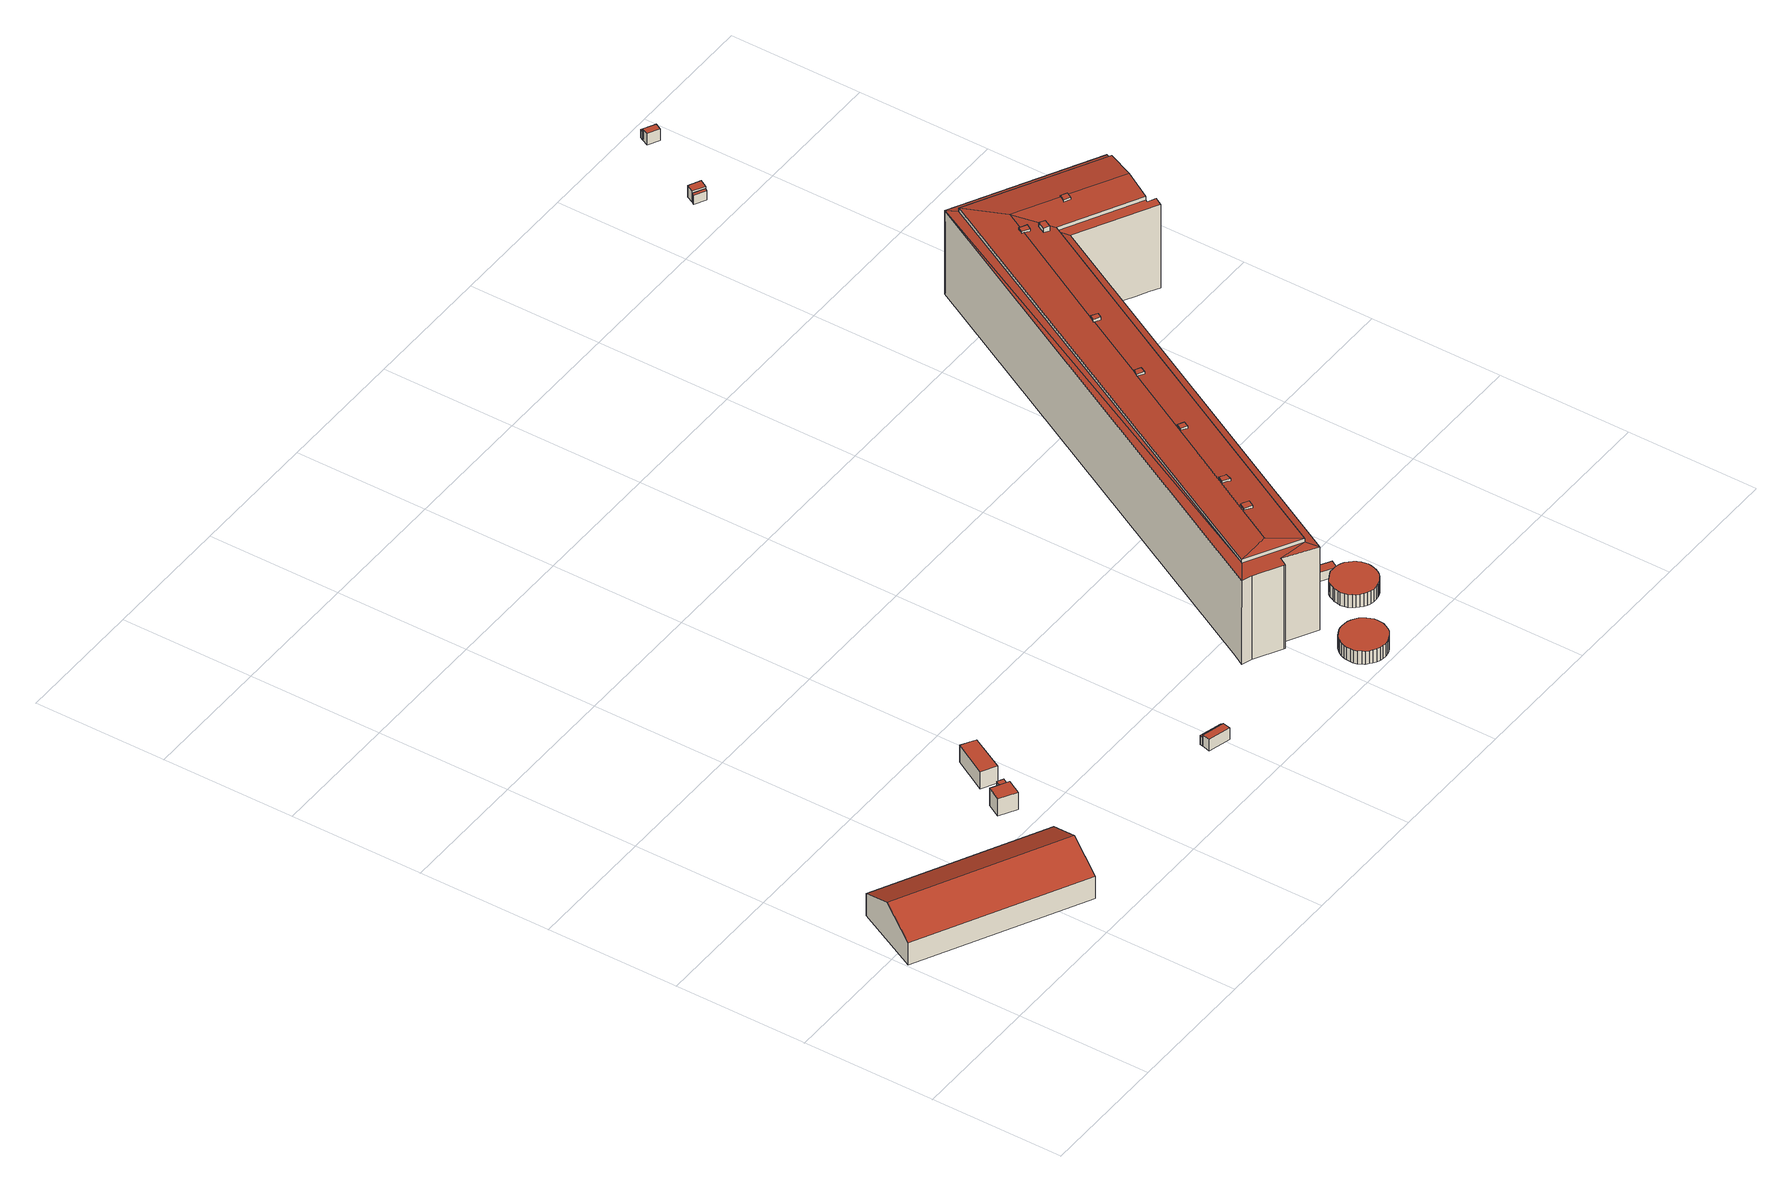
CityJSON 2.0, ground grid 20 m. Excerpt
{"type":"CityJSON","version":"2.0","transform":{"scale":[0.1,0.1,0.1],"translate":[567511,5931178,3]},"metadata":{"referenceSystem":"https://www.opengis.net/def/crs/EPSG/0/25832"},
"CityObjects":{
"building1":{"type":"Building","attributes":{"Grundfläche 2D":"310.806690","Grundhöhe NN":"3.597"},"geometry":[{"type":"Solid","lod":"3","boundaries":[[[[0,1,2,3]],[[4,1,0,5]],[[3,2,6,7]],[[5,0,3,7,8]],[[4,5,8,9]],[[6,2,1,4,9]],[[8,7,6,9]]]],"semantics":{"surfaces":[{"type":"RoofSurface"},{"type":"WallSurface"},{"type":"GroundSurface"}],"values":[[0,0,1,1,1,1,2]]}}]},
"building2":{"type":"Building","attributes":{"Grundfläche 2D":"7.136805","Grundhöhe NN":"3.386"},"geometry":[{"type":"Solid","lod":"3","boundaries":[[[[10,11,12,13]],[[14,15,13,12]],[[15,16,10,13]],[[16,17,11,10]],[[17,14,12,11]],[[17,16,15,14]]]],"semantics":{"surfaces":[{"type":"RoofSurface"},{"type":"WallSurface"},{"type":"GroundSurface"}],"values":[[0,1,1,1,1,2]]}}]},
"building3":{"type":"Building","attributes":{"Grundfläche 2D":"1.218827","Grundhöhe NN":"3.594"},"geometry":[{"type":"Solid","lod":"3","boundaries":[[[[18,19,20,21]],[[22,23,21,20]],[[23,24,18,21]],[[24,25,19,18]],[[25,22,20,19]],[[25,24,23,22]]]],"semantics":{"surfaces":[{"type":"RoofSurface"},{"type":"WallSurface"},{"type":"GroundSurface"}],"values":[[0,1,1,1,1,2]]}}]},
"building4":{"type":"Building","attributes":{"Grundfläche 2D":"14.796670","Grundhöhe NN":"3.386"},"geometry":[{"type":"Solid","lod":"3","boundaries":[[[[26,27,28,29]],[[30,31,29,28]],[[31,32,26,29]],[[32,33,27,26]],[[33,30,28,27]],[[33,32,31,30]]]],"semantics":{"surfaces":[{"type":"RoofSurface"},{"type":"WallSurface"},{"type":"GroundSurface"}],"values":[[0,1,1,1,1,2]]}}]},
"building5":{"type":"Building","attributes":{"Grundfläche 2D":"4.404258","Grundhöhe NN":"4.590"},"geometry":[{"type":"Solid","lod":"3","boundaries":[[[[34,35,36,37]],[[38,39,37,36]],[[39,40,34,37]],[[40,41,35,34]],[[41,38,36,35]],[[41,40,39,38]]]],"semantics":{"surfaces":[{"type":"RoofSurface"},{"type":"WallSurface"},{"type":"GroundSurface"}],"values":[[0,1,1,1,1,2]]}}]},
"building6":{"type":"Building","attributes":{"Grundfläche 2D":"1.651427","Grundhöhe NN":"4.585"},"geometry":[{"type":"Solid","lod":"3","boundaries":[[[[42,43,44,45]],[[38,41,45,44]],[[41,46,42,45]],[[46,47,43,42]],[[47,38,44,43]],[[47,46,41,38]]]],"semantics":{"surfaces":[{"type":"RoofSurface"},{"type":"WallSurface"},{"type":"GroundSurface"}],"values":[[0,1,1,1,1,2]]}}]},
"building7":{"type":"Building","attributes":{"Grundfläche 2D":"34.656915","Grundhöhe NN":"4.284"},"geometry":[{"type":"Solid","lod":"3","boundaries":[[[[48,49,50,51,52,53,54,55,56,57,58,59,60,61,62,63,64,65,66,67,68,69,70,71,72,73,74,75,76,77,78,79,80,81,82,83,84,85,86,87]],[[88,89,53,52]],[[90,88,52,51]],[[91,92,49,48]],[[92,93,50,49]],[[93,90,51,50]],[[89,94,54,53]],[[94,95,55,54]],[[95,96,56,55]],[[96,97,57,56]],[[97,98,58,57]],[[98,99,59,58]],[[99,100,60,59]],[[100,101,61,60]],[[101,102,62,61]],[[102,103,63,62]],[[103,104,64,63]],[[104,105,65,64]],[[105,106,66,65]],[[106,107,67,66]],[[107,108,68,67]],[[108,109,69,68]],[[109,110,70,69]],[[110,111,71,70]],[[111,112,72,71]],[[112,113,73,72]],[[113,114,74,73]],[[114,115,75,74]],[[115,116,76,75]],[[116,117,77,76]],[[117,118,78,77]],[[118,119,79,78]],[[119,120,80,79]],[[120,121,81,80]],[[121,122,82,81]],[[122,123,83,82]],[[123,124,84,83]],[[124,125,85,84]],[[125,126,86,85]],[[126,127,87,86]],[[127,91,48,87]],[[125,124,123,122,121,120,119,118,117,116,115,114,113,112,111,110,109,108,107,106,105,104,103,102,101,100,99,98,97,96,95,94,89,88,90,93,92,91,127,126]]]],"semantics":{"surfaces":[{"type":"RoofSurface"},{"type":"WallSurface"},{"type":"GroundSurface"}],"values":[[0,1,1,1,1,1,1,1,1,1,1,1,1,1,1,1,1,1,1,1,1,1,1,1,1,1,1,1,1,1,1,1,1,1,1,1,1,1,1,1,1,2]]}}]},
"building8":{"type":"Building","attributes":{"Grundfläche 2D":"34.272764","Grundhöhe NN":"4.291"},"geometry":[{"type":"Solid","lod":"3","boundaries":[[[[128,129,130,131,132,133,134,135,136,137,138,139,140,141,142,143,144,145,146,147,148,149,150,151,152,153,154,155,156,157,158,159,160,161,162,163,164,165,166,167]],[[168,169,132,131]],[[169,170,133,132]],[[171,168,131,130]],[[172,173,129,128]],[[173,171,130,129]],[[170,174,134,133]],[[174,175,135,134]],[[175,176,136,135]],[[176,177,137,136]],[[177,178,138,137]],[[178,179,139,138]],[[179,180,140,139]],[[180,181,141,140]],[[181,182,142,141]],[[182,183,143,142]],[[183,184,144,143]],[[184,185,145,144]],[[185,186,146,145]],[[186,187,147,146]],[[187,188,148,147]],[[188,189,149,148]],[[189,190,150,149]],[[190,191,151,150]],[[191,192,152,151]],[[192,193,153,152]],[[193,194,154,153]],[[194,195,155,154]],[[195,196,156,155]],[[196,197,157,156]],[[197,198,158,157]],[[198,199,159,158]],[[199,200,160,159]],[[200,201,161,160]],[[201,202,162,161]],[[202,203,163,162]],[[203,204,164,163]],[[204,205,165,164]],[[205,206,166,165]],[[206,207,167,166]],[[207,172,128,167]],[[205,204,203,202,201,200,199,198,197,196,195,194,193,192,191,190,189,188,187,186,185,184,183,182,181,180,179,178,177,176,175,174,170,169,168,171,173,172,207,206]]]],"semantics":{"surfaces":[{"type":"RoofSurface"},{"type":"WallSurface"},{"type":"GroundSurface"}],"values":[[0,1,1,1,1,1,1,1,1,1,1,1,1,1,1,1,1,1,1,1,1,1,1,1,1,1,1,1,1,1,1,1,1,1,1,1,1,1,1,1,1,2]]}}]},
"building9":{"type":"Building","attributes":{"Grundfläche 2D":"4.071245","Grundhöhe NN":"4.291"},"geometry":[{"type":"Solid","lod":"3","boundaries":[[[[208,209,210,211]],[[212,213,211,210]],[[213,214,208,211]],[[214,215,209,208]],[[215,212,210,209]],[[215,214,213,212]]]],"semantics":{"surfaces":[{"type":"RoofSurface"},{"type":"WallSurface"},{"type":"GroundSurface"}],"values":[[0,1,1,1,1,2]]}}]},
"building10":{"type":"Building","attributes":{"Grundfläche 2D":"12.657387","Grundhöhe NN":"4.438"},"geometry":[{"type":"Solid","lod":"3","boundaries":[[[[216,217,218,219]],[[220,216,219,221]],[[221,219,218,222,223]],[[220,221,223,224]],[[217,216,220,224,225]],[[218,217,225,222]],[[223,222,225,224]]]],"semantics":{"surfaces":[{"type":"RoofSurface"},{"type":"WallSurface"},{"type":"GroundSurface"}],"values":[[0,0,1,1,1,1,2]]}}]},
"building11":{"type":"Building","attributes":{"Grundfläche 2D":"1080.706426","Grundhöhe NN":"4.355"},"children":["building11-1","building11-2","building11-3","building11-4","building11-5","building11-6","building11-7","building11-8"],"geometry":[{"type":"MultiSurface","lod":"3","boundaries":[[[226,227,228,229,230,231]],[[226,231,230,232,233,227]],[[234,235,236,237,238,239,227,233,240,241]],[[242,241,240]],[[239,238,237,236,235,234,241,242,228,227]],[[243,244,245,246]],[[247,243,248]],[[244,243,247]],[[249,250,251,247,248,252,253]],[[251,250,254]],[[255,251,254,256]],[[257,258,259,255,256,260]],[[232,230,229,259,261,262,245]],[[232,245,244,233]],[[233,244,247,240]],[[240,247,251,242]],[[242,251,255,228]],[[228,255,259,229]],[[246,245,262,263]],[[264,265,266,267,243,246,263,268]],[[267,269,270,248,243]],[[252,248,270,271]],[[253,252,271,272]],[[249,253,272,273]],[[250,249,273,274]],[[274,275,276,254,250]],[[256,254,276,277]],[[277,278,279,280,281,282,260,256]],[[257,260,282,283]],[[258,257,283,284]],[[259,258,284,261]],[[285,286,287,288]],[[289,290,291,292]],[[293,294,295,296]],[[297,298,299,300]],[[286,285,264,301]],[[266,302,292,291]],[[303,280,288,287]],[[304,278,290,289]],[[296,295,305,268]],[[281,306,294,293]],[[299,298,279,307]],[[308,265,297,300]],[[309,310,311,312,313,275,314]],[[312,311,315,269]],[[263,262,261,284,283,282,281,293,296,268]],[[277,276,275,313,312,269,267,266,291,290,278]],[[280,279,298,297,265,264,285,288]]],"semantics":{"surfaces":[{"type":"RoofSurface"},{"type":"WallSurface"},{"type":"GroundSurface"}],"values":[0,0,0,0,0,0,0,0,0,0,0,0,1,1,1,1,1,1,1,1,1,1,1,1,1,1,1,1,1,1,1,1,1,1,1,1,1,1,1,1,1,1,1,1,1,2,2,2]}}]},
"building11-1":{"type":"BuildingInstallation","parents":["building11"],"geometry":[{"type":"MultiSurface","lod":"3","boundaries":[[[316,317,318,319]],[[235,234,318,317]],[[319,318,234,320]],[[320,321,316,319]],[[321,235,317,316]]],"semantics":{"surfaces":[{"type":"RoofSurface"},{"type":"WallSurface"}],"values":[0,1,1,1,1]}}]},
"building11-2":{"type":"BuildingInstallation","parents":["building11"],"geometry":[{"type":"MultiSurface","lod":"3","boundaries":[[[322,323,324,325]],[[325,324,326,327]],[[322,325,327,328]],[[323,322,328,329]],[[324,323,329,326]]],"semantics":{"surfaces":[{"type":"RoofSurface"},{"type":"WallSurface"}],"values":[0,1,1,1,1]}}]},
"building11-3":{"type":"BuildingInstallation","parents":["building11"],"geometry":[{"type":"MultiSurface","lod":"3","boundaries":[[[330,331,332,333,334]],[[331,330,335,336]],[[332,331,336,231]],[[333,332,231,337]],[[335,330,334,333,337,226]]],"semantics":{"surfaces":[{"type":"RoofSurface"},{"type":"WallSurface"}],"values":[0,1,1,1,1]}}]},
"building11-4":{"type":"BuildingInstallation","parents":["building11"],"geometry":[{"type":"MultiSurface","lod":"3","boundaries":[[[338,339,340,341]],[[341,340,342,343]],[[338,341,343,344]],[[339,338,344,345]],[[340,339,345,342]]],"semantics":{"surfaces":[{"type":"RoofSurface"},{"type":"WallSurface"}],"values":[0,1,1,1,1]}}]},
"building11-5":{"type":"BuildingInstallation","parents":["building11"],"geometry":[{"type":"MultiSurface","lod":"3","boundaries":[[[346,347,348,349,350]],[[351,352,348,347]],[[348,352,353,354,349]],[[354,355,350,349]],[[347,346,350,355,356,351]]],"semantics":{"surfaces":[{"type":"RoofSurface"},{"type":"WallSurface"}],"values":[0,1,1,1,1]}}]},
"building11-6":{"type":"BuildingInstallation","parents":["building11"],"geometry":[{"type":"MultiSurface","lod":"3","boundaries":[[[357,358,359,360,361]],[[362,363,359,358]],[[364,360,359,363,365]],[[364,366,361,360]],[[366,367,362,358,357,361]]],"semantics":{"surfaces":[{"type":"RoofSurface"},{"type":"WallSurface"}],"values":[0,1,1,1,1]}}]},
"building11-7":{"type":"BuildingInstallation","parents":["building11"],"geometry":[{"type":"MultiSurface","lod":"3","boundaries":[[[368,369,370,371,372]],[[237,373,368,372]],[[373,236,374,370,369,368]],[[374,375,371,370]],[[372,371,375,237]]],"semantics":{"surfaces":[{"type":"RoofSurface"},{"type":"WallSurface"}],"values":[0,1,1,1,1]}}]},
"building11-8":{"type":"BuildingInstallation","parents":["building11"],"geometry":[{"type":"MultiSurface","lod":"3","boundaries":[[[376,377,378,379,380]],[[381,382,377,376]],[[382,238,383,378,377]],[[383,384,379,378]],[[385,381,376,380,379,384,239]]],"semantics":{"surfaces":[{"type":"RoofSurface"},{"type":"WallSurface"}],"values":[0,1,1,1,1]}}]},
"building12":{"type":"Building","attributes":{"Grundfläche 2D":"1.013148","Grundhöhe NN":"5.503"},"geometry":[{"type":"Solid","lod":"3","boundaries":[[[[386,387,388,389]],[[390,391,389,388]],[[391,392,386,389]],[[392,393,387,386]],[[393,390,388,387]],[[393,392,391,390]]]],"semantics":{"surfaces":[{"type":"RoofSurface"},{"type":"WallSurface"},{"type":"GroundSurface"}],"values":[[0,1,1,1,1,2]]}}]},
"building13":{"type":"Building","attributes":{"Grundfläche 2D":"2.362134","Grundhöhe NN":"5.505"},"geometry":[{"type":"Solid","lod":"3","boundaries":[[[[394,395,396,397]],[[390,393,397,396]],[[393,398,394,397]],[[398,399,395,394]],[[399,390,396,395]],[[399,398,393,390]]]],"semantics":{"surfaces":[{"type":"RoofSurface"},{"type":"WallSurface"},{"type":"GroundSurface"}],"values":[[0,1,1,1,1,2]]}}]},
"building14":{"type":"Building","attributes":{"Grundfläche 2D":"2.078937","Grundhöhe NN":"5.514"},"geometry":[{"type":"Solid","lod":"3","boundaries":[[[[400,401,402,403]],[[404,405,403,402]],[[405,406,400,403]],[[406,407,401,400]],[[407,404,402,401]],[[407,406,405,404]]]],"semantics":{"surfaces":[{"type":"RoofSurface"},{"type":"WallSurface"},{"type":"GroundSurface"}],"values":[[0,1,1,1,1,2]]}}]},
"building15":{"type":"Building","attributes":{"Grundfläche 2D":"1.114263","Grundhöhe NN":"5.478"},"geometry":[{"type":"Solid","lod":"3","boundaries":[[[[408,409,410,411]],[[407,406,411,410]],[[406,412,408,411]],[[412,413,409,408]],[[413,407,410,409]],[[413,412,406,407]]]],"semantics":{"surfaces":[{"type":"RoofSurface"},{"type":"WallSurface"},{"type":"GroundSurface"}],"values":[[0,1,1,1,1,2]]}}]}
},
"vertices":[
[273,100,70],[27,225,70],[2,175,43],[247,49,43],[53,275,43],[299,149,43],[2,175,6],[247,49,6],[299,149,6],[53,275,6],
[351,253,33],[325,267,33],[313,246,33],[339,232,33],[313,246,4],[339,232,4],[351,253,4],[325,267,4],
[362,270,21],[353,275,21],[347,265,21],[356,260,21],[347,265,6],[356,260,6],[362,270,6],[353,275,6],
[395,335,33],[374,347,33],[345,295,33],[367,283,33],[345,295,4],[367,283,4],[395,335,4],[374,347,4],
[596,76,35],[599,88,35],[565,97,35],[562,85,35],[565,97,16],[562,85,16],[596,76,16],[599,88,16],
[600,93,31],[566,102,31],[565,97,31],[599,88,31],[600,93,16],[566,102,16],
[861,67,35],[856,69,35],[851,70,35],[846,70,35],[841,70,35],[836,69,35],[831,66,35],[827,64,35],[823,60,35],[819,56,35],[817,52,35],[815,47,35],[814,42,35],[814,36,35],[814,31,35],[815,26,35],[818,21,35],[820,17,35],[824,13,35],[828,10,35],[832,7,35],[837,5,35],[842,4,35],[848,4,35],[853,4,35],[858,6,35],[863,8,35],[867,11,35],[871,14,35],[874,18,35],[877,23,35],[879,28,35],[880,33,35],[880,38,35],[880,43,35],[878,48,35],[876,53,35],[873,57,35],[870,61,35],[866,64,35],[841,70,13],[836,69,13],[846,70,13],[861,67,13],[856,69,13],[851,70,13],[831,66,13],[827,64,13],[823,60,13],[819,56,13],[817,52,13],[815,47,13],[814,42,13],[814,36,13],[814,31,13],[815,26,13],[818,21,13],[820,17,13],[824,13,13],[828,10,13],[832,7,13],[837,5,13],[842,4,13],[848,4,13],[853,4,13],[858,6,13],[863,8,13],[867,11,13],[871,14,13],[874,18,13],[877,23,13],[879,28,13],[880,33,13],[880,38,13],[880,43,13],[878,48,13],[876,53,13],[873,57,13],[870,61,13],[866,64,13],
[947,140,35],[942,142,35],[937,143,35],[932,143,35],[926,143,35],[921,141,35],[917,139,35],[912,136,35],[908,133,35],[905,129,35],[903,124,35],[901,120,35],[900,114,35],[899,109,35],[900,104,35],[901,99,35],[904,94,35],[906,90,35],[910,86,35],[914,83,35],[918,80,35],[923,78,35],[928,77,35],[934,77,35],[939,78,35],[944,79,35],[948,81,35],[953,84,35],[957,88,35],[960,92,35],[962,96,35],[964,101,35],[965,106,35],[966,111,35],[965,116,35],[964,121,35],[962,126,35],[959,130,35],[955,134,35],[951,138,35],[932,143,13],[926,143,13],[921,141,13],[937,143,13],[947,140,13],[942,142,13],[917,139,13],[912,136,13],[908,133,13],[905,129,13],[903,124,13],[901,120,13],[900,114,13],[899,109,13],[900,104,13],[901,99,13],[904,94,13],[906,90,13],[910,86,13],[914,83,13],[918,80,13],[923,78,13],[928,77,13],[934,77,13],[939,78,13],[944,79,13],[948,81,13],[953,84,13],[957,88,13],[960,92,13],[962,96,13],[964,101,13],[965,106,13],[966,111,13],[965,116,13],[964,121,13],[962,126,13],[959,130,13],[955,134,13],[951,138,13],
[951,157,28],[926,172,28],[919,160,28],[944,145,28],[919,160,13],[944,145,13],[951,157,13],[926,172,13],
[996,280,44],[1004,293,36],[969,313,36],[961,299,44],[988,266,36],[953,285,36],[969,313,14],[953,285,14],[988,266,14],[1004,293,14],
[1215,760,170],[1149,795,170],[1166,734,165],[1282,673,165],[1303,713,170],[1224,756,170],[1325,755,165],[1127,860,165],[976,479,170],[981,487,170],[1034,585,170],[1038,593,170],[1130,760,170],[1134,768,170],[756,166,165],[803,162,170],[836,122,165],[1122,878,156],[1127,860,159],[1325,755,159],[1331,767,156],[756,166,159],[729,148,156],[787,119,156],[793,130,158],[836,122,159],[745,143,156],[785,120,156],[842,103,156],[1166,734,159],[1172,716,156],[1293,664,158],[1281,670,158],[1282,673,159],[1288,654,156],[1282,673,14],[1325,755,14],[1331,767,14],[1312,777,14],[1311,778,14],[1299,785,14],[1122,878,14],[1330,768,14],[739,165,14],[729,148,14],[745,143,14],[785,120,14],[787,119,14],[793,130,14],[810,121,14],[842,103,14],[1172,716,14],[1242,679,14],[1254,672,14],[1256,671,14],[1274,662,14],[1288,654,14],[1293,664,14],[1281,670,14],[1306,765,14],[1306,765,51],[1262,683,51],[1262,683,14],[1248,691,51],[1248,691,14],[1292,773,14],[1292,773,51],[1280,674,14],[1280,674,51],[1324,756,51],[1324,756,14],[1304,766,14],[1260,684,14],[1260,684,51],[1304,766,51],[1312,777,51],[1299,785,51],[1256,671,51],[1242,679,51],[1330,768,51],[1274,662,51],[1254,672,51],[1311,778,51],[810,122,43],[812,124,39],[812,125,34],[812,125,14],[812,124,14],[810,121,43],[739,165,34],
[990,482,173],[981,487,173],[976,479,173],[986,474,173],[986,474,169],[990,482,169],
[932,375,173],[923,380,173],[919,372,173],[928,367,173],[919,372,170],[928,367,169],[932,375,169],[923,380,170],
[1210,752,172],[1219,747,172],[1224,756,172],[1215,761,172],[1215,760,172],[1210,752,169],[1219,747,169],[1215,761,170],
[1160,747,175],[1152,752,175],[1146,740,175],[1154,736,175],[1146,740,168],[1154,736,167],[1160,747,167],[1152,752,168],
[874,273,173],[867,277,173],[863,269,173],[873,263,173],[877,272,173],[867,277,170],[863,269,170],[869,266,169],[873,263,169],[877,272,169],[874,273,169],
[842,223,173],[839,224,173],[834,215,173],[845,209,173],[850,218,173],[839,224,170],[834,215,170],[845,209,169],[836,214,170],[850,218,169],[842,223,170],
[1033,586,174],[1034,585,174],[1043,581,174],[1047,588,174],[1038,593,174],[1033,586,170],[1043,581,169],[1047,588,169],
[1131,769,173],[1127,761,173],[1137,755,173],[1142,763,173],[1132,768,173],[1131,769,170],[1127,761,170],[1137,755,169],[1142,763,169],[1132,768,170],
[1093,1230,40],[1096,1234,40],[1079,1243,40],[1076,1239,40],[1079,1243,25],[1076,1239,25],[1093,1230,25],[1096,1234,25],
[1102,1245,44],[1084,1254,44],[1079,1243,44],[1096,1234,44],[1102,1245,25],[1084,1254,25],
[1162,1356,44],[1145,1365,44],[1140,1355,44],[1157,1346,44],[1140,1355,25],[1157,1346,25],[1162,1356,25],[1145,1365,25],
[1164,1361,39],[1147,1370,39],[1145,1365,39],[1162,1356,39],[1164,1361,25],[1147,1370,25]
]}
